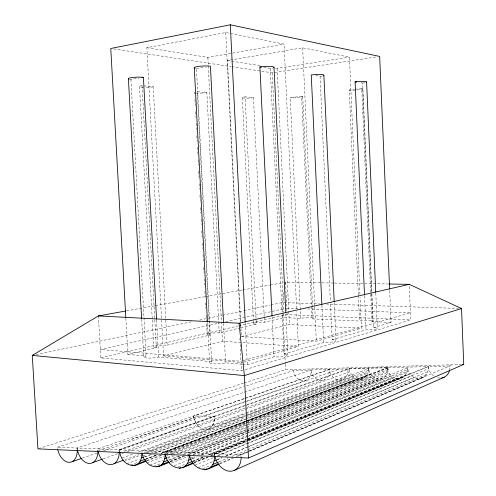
<?xml version="1.0" encoding="UTF-8"?>
<svg xmlns="http://www.w3.org/2000/svg" width="496" height="496" viewBox="0 0 496 496"><rect width="100%" height="100%" fill="white"/><g stroke="black" fill="none" stroke-linecap="round" stroke-linejoin="round"><path stroke-width="0.37" stroke-dasharray="2.48 1.86" d="M246.289 423.131L362.861 378.727C366.761 377.109 368.615 372.763 368.447 368.733L141.788 451.806M248.899 440.659L401.469 378.281C405.554 376.656 407.613 372.18 407.439 367.964L187.327 454.516M283.997 292.014L282.342 302.548L282.863 313.36M285.181 284.487L285.535 282.23L321.11 282.832M246.673 431.824L382.726 378.188C386.719 376.346 388.765 371.591 387.94 367.375L349.196 368.503L119.331 449.779L119.691 451.689M237.603 456.401L422.586 377.716C426.796 375.863 428.984 370.977 428.234 366.55L311.104 369.997L77.016 448.049L57.375 447.243L57.48 448.415M143.852 452.699L209.461 428.606L211.346 426.882A13.733 10.087 73.4 0 0 214.08 416.175L119.015 449.773L77.171 448.055L77.333 449.345M219.542 463.45L231.843 458.248M236.115 456.432L424.88 376.309M214.749 455.706L214.508 453.673L240.833 454.751L248.676 451.416M249.389 451.118L452.594 364.771M219.815 463.965L233.331 458.217M202.647 468.757L210.484 465.453M219.04 461.844L227.608 458.223M231.874 456.432L426.696 374.251M216.876 459.78L221.867 457.696M225.432 456.208L248.242 446.685M248.955 446.388L427.899 371.671M197.916 467.821L212.927 461.553M217.217 459.761L222.22 457.672M225.792 456.177L246.524 447.516M247.237 447.218L414.495 377.357L417.21 378.256L419.969 378.38L422.586 377.716M194.878 465.291L213.454 457.634M218.451 455.576L412.009 375.751L414.495 377.357M217.428 455.675L246.748 443.598M247.467 443.3L428.401 368.764M193.744 463.208L208.785 457.058M212.369 455.595L248.18 440.95M119.331 449.779L214.309 453.666L246.506 440.553M247.225 440.262L428.234 366.55M214.508 453.673L248.211 439.946M248.93 439.654L428.197 366.625L449.674 366.011L449.878 367.672A12.096 10.571 61.3 0 1 449.494 370.667M194.258 462.303L207.136 457.052M210.713 455.588L247.919 440.417M248.639 440.119L398.902 378.832L401.469 378.281M194.302 462.464L207.929 456.903M210.794 455.731L246.661 441.093M247.374 440.801L403.744 376.985M178.176 466.99L185.343 464.082M192.516 461.175L203.279 456.816M207.582 455.068L396.217 378.609L398.902 378.832M192.839 461.342L203.583 456.977M208.599 454.944L246.555 439.543M247.275 439.251L405.561 375.026M192.312 461.956L204.476 457.014M209.486 454.981L246.71 439.853M247.43 439.561L409.919 373.544L412.009 375.751M174.319 465.651L187.259 460.455M192.293 458.434L195.889 456.99M200.917 454.968L393.607 377.623L396.217 378.609M192.132 458.812L196.441 457.083M201.463 455.061L246.698 436.889M247.417 436.598L406.807 372.552M190.371 458.037L194.686 456.314M197.563 455.161L408.363 370.89L409.919 373.544M171.449 463.078L187.972 456.525M192.994 454.534L247.585 432.896M248.304 432.611L391.232 375.962L393.607 377.623M193.483 454.565L246.053 433.709M246.779 433.423L407.383 369.712M170.023 461.317L182.999 456.215M170.345 461.46L183.284 456.363M188.313 454.386L245.83 431.743M246.549 431.464L382.726 378.188M170.376 461.906L184.772 456.227M189.088 454.528L245.954 432.109M153.617 466.42L161.541 463.314M169.465 460.214L180.271 455.985M183.873 454.572L245.83 430.317M246.549 430.038L377.673 378.708L380.265 378.832M168.373 460.09L179.893 455.588M182.776 454.46L389.261 373.717L391.232 375.962M149.86 465.229L162.855 460.189M167.908 458.23L174.406 455.706M179.459 453.747L245.88 427.974M246.605 427.695L375.112 377.834L377.673 378.708M167.487 457.517L172.54 455.564M176.874 453.89L246.183 427.075M246.909 426.796L387.698 372.341M209.219 428.606C205.852 430.485 201.618 429.251 199.039 426.659A13.739 10.094 73.4 0 1 194.029 417.731L193.812 415.995L329.356 369.477L329.536 370.884A11.123 9.176 69.9 0 0 339.989 380.116A11.123 9.176 69.9 0 0 348.025 370.376L347.919 368.943M147.064 462.818L163.705 456.438M170.215 453.939L246.171 424.818M246.896 424.539L372.775 376.278L375.112 377.834M166.557 456.128L168.001 455.576M172.341 453.908L247.541 424.991M248.267 424.712L387.822 371.064L389.261 373.717M165.8 454.417L245.216 424.099M248.105 422.995L388.163 369.52M146.444 460.635L161.107 454.975M165.447 453.325L364.994 377.468M147.095 460.92L162.297 455.13M166.644 453.474L245.563 423.41M145.719 459.079L156.587 454.975M160.933 453.332L366.705 375.577M144.689 459.625L157.009 454.968M161.355 453.325L245.421 421.538M246.146 421.265L370.797 374.139L372.775 376.278M130.479 465.043L137.721 462.303M145.688 459.29L156.556 455.185M161.628 453.263L357.92 379.043L360.449 379.26L362.861 378.727M165.075 454.689L164.79 452.234L387.959 367.796M164.92 452.749L246.704 421.749M247.423 421.47L388.064 368.156M387.94 367.375L164.759 451.639L164.79 452.234M144.119 456.915L150.635 454.479M154.256 453.121L245.495 418.977M246.214 418.705L367.865 373.178M126.858 463.754L139.196 459.135M145.006 456.959L151.534 454.51M155.161 453.152L355.458 378.088L357.92 379.043M142.891 455.874L146.518 454.522M151.602 452.631L245.222 417.775M245.948 417.502L369.328 371.566L370.797 374.139M124.211 461.286L140.883 455.111M147.405 452.699L245.235 416.466M245.96 416.194L353.214 376.47L355.458 378.088M124.967 459.662L138.768 454.572M209.461 428.606L343.406 379.211M146.128 452.581L368.398 370.431M121.991 458.081L133.604 453.84M138.688 451.98L245.384 413.007M246.109 412.746L351.354 374.3L353.214 376.47M121.799 453.828L123.256 453.301M126.902 451.992L349.99 371.727L351.354 374.3M103.162 458.881L118.47 453.406M124.304 451.317L246.041 407.768M246.766 407.507L324.762 379.601M119.362 450.349L349.215 368.912L349.196 368.503M82.373 458.112L96.968 453.034M103.54 450.752L306.41 380.178M204.476 416.088L244.695 402.07M245.427 401.816L339.028 369.198M131.948 439.282L199.138 416.045M98.561 450.61L193.7 417.737L193.564 415.995L214.328 416.175L214.458 417.948A13.739 10.094 73.4 0 1 211.594 426.882L211.346 426.882M244.131 398.648L97.669 448.899L97.83 450.864M244.863 398.393L329.133 369.483A10.949 8.922 71 0 1 322.04 380.451A10.949 8.922 71 0 1 311.283 371.392L311.104 369.997M57.375 447.243L243.474 386.762M246.413 385.807L293.489 370.506L310.961 370.004L311.128 371.926A10.788 8.68 71.9 0 1 303.137 380.854A10.788 8.68 71.9 0 1 293.564 371.355L293.489 370.506M38.669 448.632L243.567 383.141M244.299 382.906L285.578 369.712L462.247 364.486M98.388 315.933L100.787 357.901L241.49 370.735L244.441 369.849M245.185 369.632L410.75 319.932L409.262 284.338M242.817 364.3L247.312 364.69L274.028 356.841L275.119 356.922A8.798 1.525 -2.7 0 0 286.359 355.892A8.798 1.525 -2.7 0 0 284.834 353.964L284.022 353.908L282.044 312.926M284.022 353.908L324.514 342.339A8.134 1.296 -2.2 0 0 334.806 341.459A8.134 1.296 -2.2 0 0 333.014 339.834L332.122 339.779L330.386 301.934M332.122 339.779L366.036 329.821L367.418 329.871A7.583 1.11 -1.8 0 0 376.613 329.003A7.583 1.11 -1.8 0 0 373.804 327.676L373.389 327.658L362.694 83.068L358.899 82.472M373.389 327.658L391.065 322.468L389.639 289.211M243.815 362.142L298.381 346.406L296.732 311.618M359.941 294.246L349.432 57.158L302.653 47.845L227.49 60.512L241.36 336.53L316.318 341.236L361.448 328.222L360.077 297.333M243.238 360.617L241.013 361.255L100.31 349.519L219.592 323.057M243.982 360.406L410.452 312.821L305.331 308.847M242.067 364.238L225.575 362.824L224.378 363.128A9.033 1.6 -3.4 0 1 212.437 363.766A9.033 1.6 -3.4 0 1 211.228 361.727L211.631 361.627L196.453 68.541L196.044 68.491A9.164 1.395 -2.3 0 1 194.885 68.225M296.583 308.524L284.034 44.138L225.748 32.531L146.853 47.709L163.531 355.917L222.388 341.254L298.381 346.406M241.36 336.53L289.397 324.564L361.448 328.222M125.835 318.128L127.869 354.442L156.333 347.727L142.061 85.653L153.221 86.868L167.146 345.173A8.023 1.24 -3.9 0 0 155.868 346.003A8.023 1.24 -3.9 0 0 156.333 347.727M167.146 345.173L209.858 335.098L209.138 321.185M209.858 335.098A7.415 1.079 -3.3 0 1 208.816 333.641A7.415 1.079 -3.3 0 1 219.207 332.89L239.983 327.986M240.727 327.813L256.308 324.136L245.061 96.838L253.456 97.749L264.17 316.02M256.308 324.136A6.919 0.942 -2.9 0 1 254.839 322.89A6.919 0.942 -2.9 0 1 264.473 322.214L284.01 317.601L300.663 318.358A6.795 0.905 -2.5 0 1 310.031 317.707A6.795 0.905 -2.5 0 1 312.009 318.872L359.526 321.036A7.149 0.992 -1.9 0 1 369.235 320.348A7.149 0.992 -1.9 0 1 371.963 321.6L391.065 322.468M100.787 357.901L238.061 326.008M238.818 325.835L287.091 314.619L410.75 319.932M225.63 321.718L286.025 308.314M36.059 354.621L191.406 321.774M199.739 320.013L221.718 315.369M222.475 315.208L270.215 305.114M270.977 304.953L282.342 302.548L319.418 303.788M126.536 310.862L154.684 305.79M155.446 305.654L204.898 296.751M205.654 296.614L242.172 290.036M242.935 289.9L269.557 285.107M270.32 284.964L283.253 282.639M146.853 47.709L207.861 57.393L284.034 44.138M129.537 79.217A8.705 1.234 -1.7 0 0 130.901 79.434L138.992 78.089M196.453 68.541L206.007 66.954M275.609 68.157L277.14 68.398L349.432 57.158M231.675 66.706L272.236 72.813L376.619 56.897M263.612 67.53L271.083 68.448A8.922 1.327 -2.9 0 0 272.589 68.113M315.661 75.69L320.962 76.254A8.24 1.128 -3.3 0 0 322.406 75.95M300.663 318.358L290.228 97.749L301.605 96.267L312.009 318.872M358.36 294.767L349.271 90.055L354.411 89.385M355.142 89.286L361.751 88.424L371.963 321.6M362.694 83.068L363.109 83.018A7.676 0.967 -3.6 0 0 365.757 82.479M321.879 282.844L333.479 283.042M334.254 283.055L388.387 283.979M199.039 426.659L196.608 424.148L193.7 417.737M326.368 304.023L458.44 308.438M286.781 308.146L299.15 308.617M163.531 355.917L242.339 362.57M127.869 354.442L146.109 356.004A8.587 1.414 -4.1 0 0 146.463 357.994A8.587 1.414 -4.1 0 0 158.615 357.077L211.631 361.627M219.207 332.89L206.875 92.69L197.247 91.648L209.101 320.41M113.832 48.949L230.913 66.588M227.49 60.512L260.332 65.726M407.439 367.964L408.363 370.89M368.447 368.733L369.328 371.566M387.822 371.064L386.985 367.741M349.215 368.912L349.99 371.727M428.197 366.625L428.364 368.038A12.096 10.571 61.3 0 0 433.405 375.726M240.833 454.751L241.124 457.163M77.016 448.049L77.252 450.709M214.309 453.666L214.57 456.853M156.593 319.988L158.615 357.077M139.55 86.496L152.253 319.195M152.297 319.963L153.772 347.026M130.901 79.434L146.109 356.004M141.664 319.263L143.753 357.176M194.699 93.942L194.618 92.392A7.508 0.936 -2.4 0 0 194.717 92.634M194.978 99.355L195.3 105.543M195.622 111.73L195.901 117.149M196.224 123.337L196.546 129.524M196.869 135.712L197.148 141.124M197.47 147.312L197.792 153.506M198.109 159.693L198.394 165.106M198.716 171.294L199.032 177.481M199.355 183.669L199.64 189.088M199.962 195.275L200.241 200.688M200.601 207.65L200.886 213.069M201.202 219.257L201.488 224.669M201.81 230.857L202.126 237.045M202.449 243.232L202.734 248.651M203.05 254.839L203.372 261.026M203.695 267.214L203.974 272.633M204.296 278.82L204.619 285.008M204.941 291.195L205.22 296.608M205.542 302.796L205.821 308.214M206.187 315.177L207.192 334.515M225.748 32.531L240.281 321.6M240.318 322.375L240.436 324.694M240.473 325.469L240.746 330.875M239.859 338.439L239.94 339.958M240.169 344.522L241.49 370.735M223.56 323.429L225.575 362.824M207.861 57.393L222.388 341.254M207.495 322.369L209.585 362.595M272.068 316.646L274.028 356.841M264.207 316.795L264.473 322.214M242.358 97.718L253.4 320.311M253.437 321.086L253.555 323.404M245.229 322.977L247.312 364.69M277.14 68.398L288.734 310.632M288.765 311.407L289.397 324.564M285.535 282.23L286.986 312.461M287.023 313.181L287.091 314.619M285.863 313.912L287.829 354.869M272.236 72.813L283.749 312.195M283.786 312.97L284.01 317.601M282.9 314.129L285.281 363.537M285.318 364.312L285.578 369.712M270.27 68.572L282.007 312.151M334.254 302.696L335.984 340.591M320.056 76.378L330.355 301.159M321.898 305.201L323.609 342.277M302.653 47.845L314.693 306.404M314.731 307.173L316.318 341.236M302.74 96.596L312.548 306.788M312.585 307.563L313.088 318.382M362.706 88.796L371.647 293.198M371.678 293.973L372.862 321.073M364.535 295.833L366.036 329.821M358.391 295.542L359.526 321.036M375.776 292.987L377.32 328.55M153.221 86.868A8.128 1.079 -1.9 0 1 145.378 87.364M143.456 87.315A8.128 1.079 -1.9 0 1 142.061 85.653M206.875 92.69A7.508 0.936 -2.4 0 1 196.373 93M253.456 97.749A6.994 0.818 -2.7 0 1 243.697 98.041A6.994 0.818 -2.7 0 1 245.061 96.838M301.605 96.267A6.863 0.787 -3.1 0 1 299.72 97.458A6.863 0.787 -3.1 0 1 290.228 97.749M361.751 88.424A7.229 0.856 -3.6 0 1 357.349 89.95M355.496 90.092A7.229 0.856 -3.6 0 1 349.271 90.055M440.274 378.082A12.096 10.571 61.3 0 1 436.716 377.493M119.015 449.773A15.599 10.453 74.8 0 1 119.17 451.782"/><path stroke-width="0.74" d="M141.782 452.997C142.346 471.733 121.861 467.468 119.852 452.352M189.174 455.037C189.577 474.709 167.419 470.034 165.286 454.212M142.154 453.164C144.032 468.063 164.833 473.587 165.075 454.689M189.584 455.21C191.673 470.816 214.105 476.588 214.57 456.853M125.773 310.998L98.388 315.933L32.265 355.421L37.932 448.868L248.502 458.006L463.735 364.436L461.534 308.543L409.262 284.338L389.155 283.991M234.515 470.27L444.335 377.146M204.563 469.805L206.702 468.894M210.471 467.319L218.308 463.989M207.719 469.111L219.102 464.268M212.623 464.541L218.333 462.136M214.024 460.97L216.163 460.077M182.286 467.889L193.744 463.208M179.23 468.435L180.662 467.852M184.977 466.265L192.863 463.047M187.11 463.667L192.126 461.627M188.542 460.257L191.413 459.104M161.367 464.721L168.578 461.888M156.68 466.835L158.838 465.986M163.153 464.287L165.311 463.438M158.856 466.445L169.651 462.185M163.333 462.055L167.654 460.369M164.598 458.639L166.761 457.796M132.705 465.856L134.875 465.031M137.975 463.772L145.923 460.747M135.507 465.335L146.37 461.193M139.922 461.268L144.993 459.352M141.224 458L143.394 457.188M114.074 463.679L123.516 460.195M92.957 462.532L102.436 459.141M72.162 461.664L81.648 458.366M461.534 308.543L244.367 375.577L32.265 355.421L33.784 355.099M98.388 315.933L239.097 323.225L409.262 284.338M389.639 289.211L379.663 56.432L230.311 24.8L110.769 48.484L125.798 317.353M141.93 77.599L143.4 77.357L156.556 319.213M272.031 315.871L259.91 66.948L261.008 66.78A8.922 1.327 -2.9 0 1 270.897 66.452A8.922 1.327 -2.9 0 1 273.594 67.754M364.504 295.064L355.105 81.877L356.494 81.704A7.676 0.967 -3.6 0 1 364.039 81.425A7.676 0.967 -3.6 0 1 366.426 82.2M462.247 364.486L463.735 364.436M259.91 66.948L261.392 67.177M355.105 81.877L356.624 82.113M239.097 323.225L244.367 375.577L248.502 458.006M128.402 78.635L141.62 318.494M223.522 322.66L210.422 66.222L209.182 66.067A9.164 1.395 -2.3 0 0 197.978 66.458A9.164 1.395 -2.3 0 0 194.885 68.225M194.296 67.89L207.458 321.6M230.311 24.8L245.185 322.202M274.028 67.388L285.789 312.362M323.888 75.324L334.217 301.921M321.861 304.426L311.259 75.001L312.164 74.865A8.24 1.128 -3.3 0 1 321.253 74.536A8.24 1.128 -3.3 0 1 323.411 75.634M366.587 81.939L375.739 292.212M128.687 78.945A8.705 1.234 -1.7 0 1 132.872 77.438A8.705 1.234 -1.7 0 1 143.4 77.357M241.118 457.895A17.484 12.865 70.6 0 1 229.673 471.237A17.484 12.865 70.6 0 1 214.923 456.432M449.494 370.667A12.096 10.571 61.3 0 1 441.682 377.971M77.413 449.99A15.277 10.05 75.4 0 0 89.23 463.462A15.277 10.05 75.4 0 0 97.83 450.864L99.107 454.714A15.599 10.453 74.8 0 0 111.563 464.554A15.599 10.453 74.8 0 0 119.17 451.782M77.252 450.709A14.967 9.666 75.9 0 1 69.025 462.346A14.967 9.666 75.9 0 1 57.803 449.934"/></g></svg>
